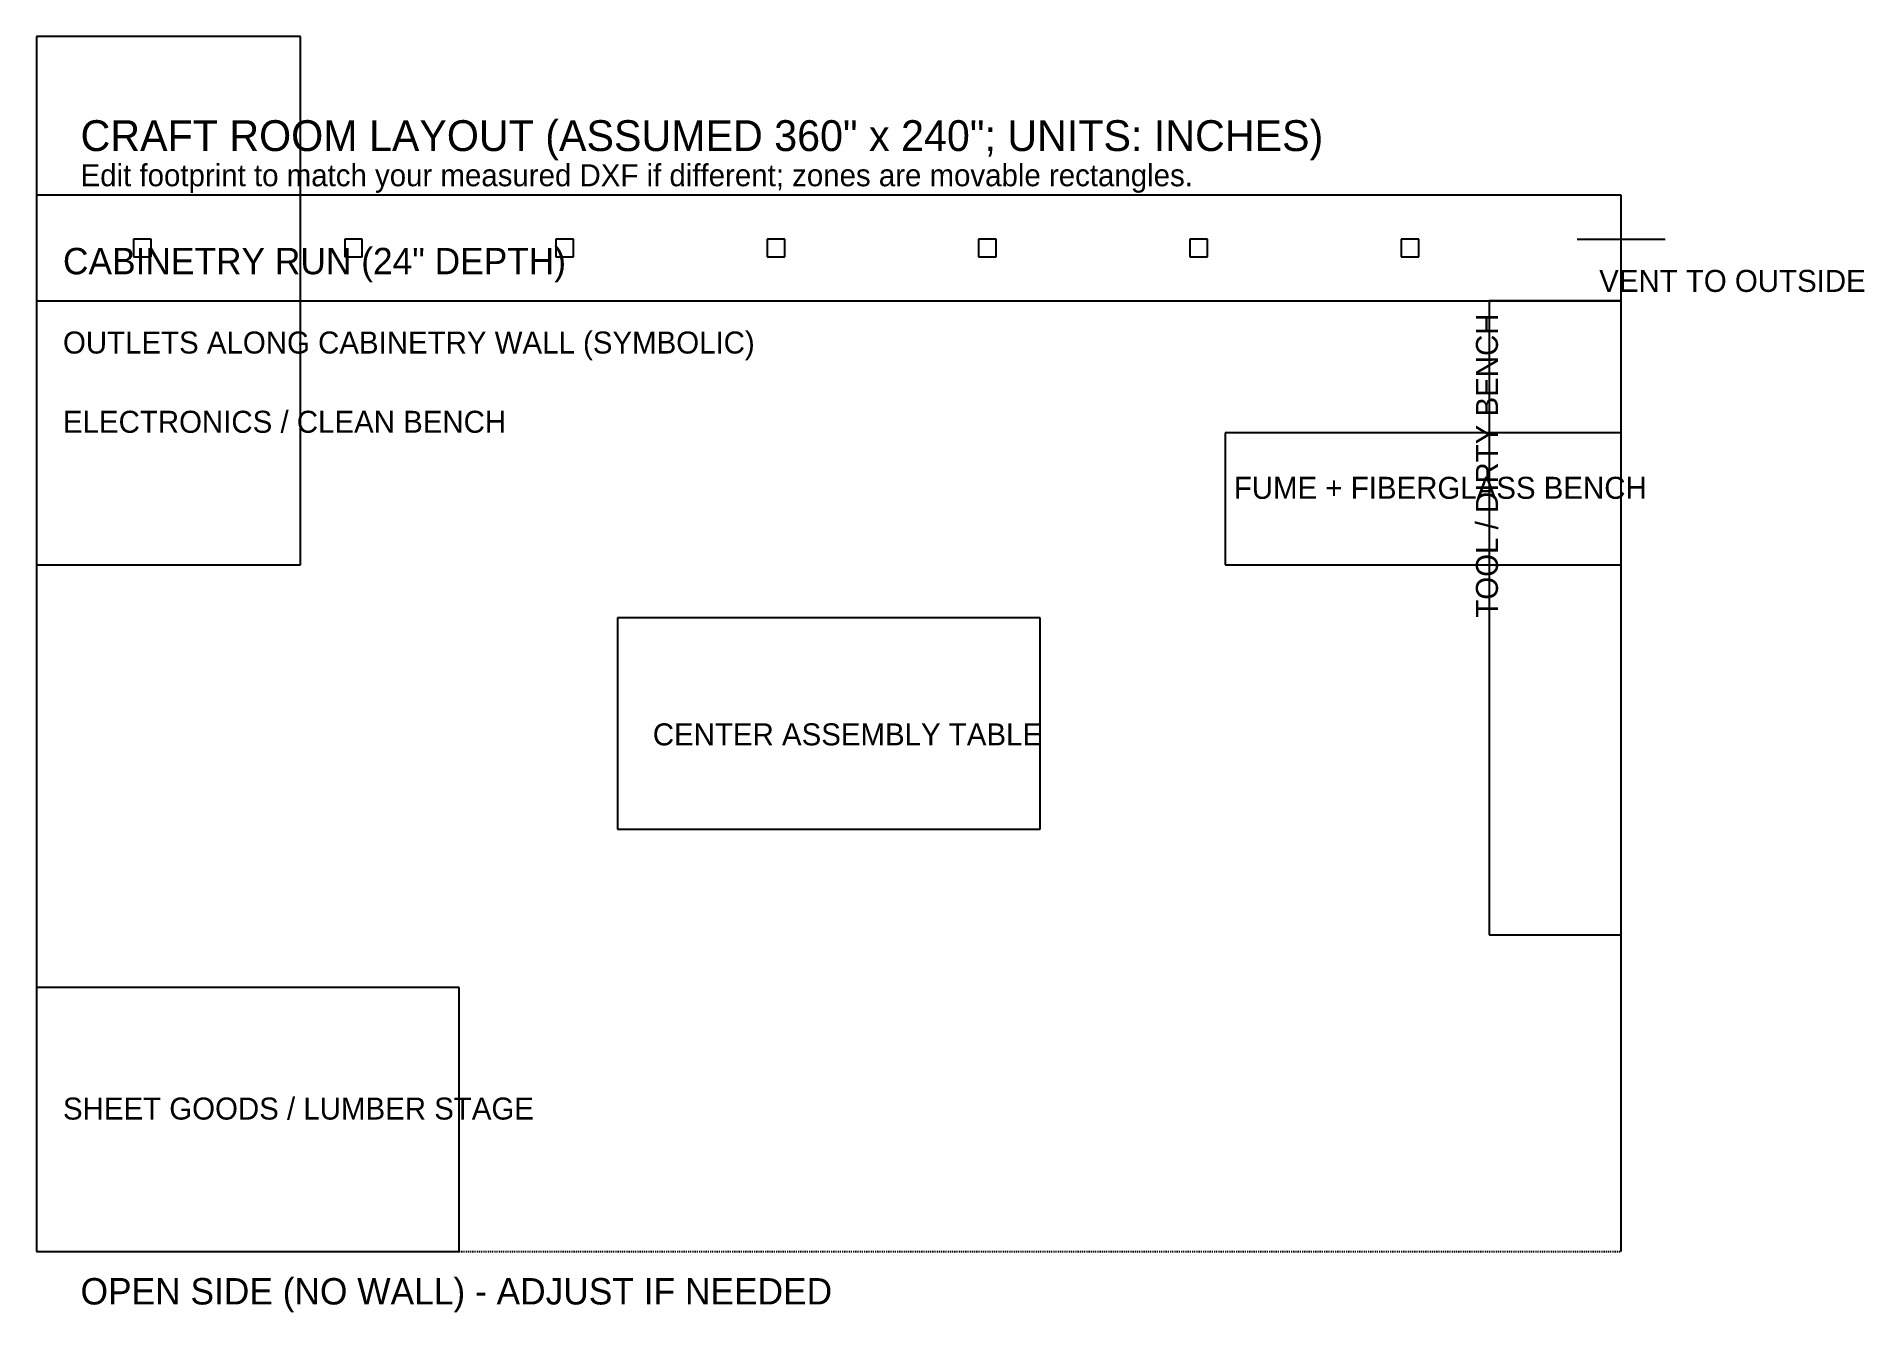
# Model space of a CAD drawing. Header units: inches. Extents: x 0 to 415, y -14 to 276.
import ezdxf

# ---------------------------------------------------------------- set-up
doc = ezdxf.new("R2010")
doc.units = ezdxf.units.IN
doc.linetypes.add('DASHED', pattern=[0.5, 0.25, -0.25])
for name, color, linetype in [('BENCH', 7, 'CONTINUOUS'), ('CABINETRY', 7, 'CONTINUOUS'), ('ELECTRICAL', 7, 'CONTINUOUS'), ('FOOTPRINT', 7, 'CONTINUOUS'), ('NOTES', 7, 'CONTINUOUS'), ('OPEN_EDGE', 7, 'DASHED'), ('STORAGE', 7, 'CONTINUOUS'), ('TABLE', 7, 'CONTINUOUS'), ('VENT', 7, 'CONTINUOUS')]:
    doc.layers.add(name, color=color, linetype=linetype)

msp = doc.modelspace()

# ---------------------------------------------------------------- linework, layer by layer
at = {"layer": 'BENCH'}
for p, q in [((60, 276), (0, 276)), ((0, 276), (0, 156)), ((60, 156), (60, 276)), ((360, 216), (330, 216)), ((330, 216), (330, 72)), ((360, 72), (360, 216)), ((0, 156), (60, 156)), ((330, 72), (360, 72))]:
    msp.add_line(p, q, dxfattribs=at)
at = {"layer": 'CABINETRY'}
for p, q in [((360, 240), (0, 240)), ((0, 240), (0, 216)), ((360, 216), (360, 240)), ((0, 216), (360, 216))]:
    msp.add_line(p, q, dxfattribs=at)
at = {"layer": 'ELECTRICAL'}
for p, q in [((26, 230), (22, 230)), ((22, 230), (22, 226)), ((26, 226), (26, 230)), ((74, 230), (70, 230)), ((70, 230), (70, 226)), ((74, 226), (74, 230)), ((122, 230), (118, 230)), ((118, 230), (118, 226)), ((122, 226), (122, 230)), ((170, 230), (166, 230)), ((166, 230), (166, 226)), ((170, 226), (170, 230)), ((218, 230), (214, 230)), ((214, 230), (214, 226)), ((218, 226), (218, 230)), ((266, 230), (262, 230)), ((262, 230), (262, 226)), ((266, 226), (266, 230)), ((314, 230), (310, 230)), ((310, 230), (310, 226)), ((314, 226), (314, 230)), ((22, 226), (26, 226)), ((70, 226), (74, 226)), ((118, 226), (122, 226)), ((166, 226), (170, 226)), ((214, 226), (218, 226)), ((262, 226), (266, 226)), ((310, 226), (314, 226))]:
    msp.add_line(p, q, dxfattribs=at)
at = {"layer": 'FOOTPRINT'}
for p, q in [((360, 240), (0, 240)), ((0, 240), (0, 0)), ((360, 0), (360, 240))]:
    msp.add_line(p, q, dxfattribs=at)
at = {"layer": 'OPEN_EDGE'}
msp.add_line((0, 0), (360, 0), dxfattribs=at)
at = {"layer": 'STORAGE'}
for p, q in [((96, 60), (0, 60)), ((0, 60), (0, 0)), ((96, 0), (96, 60)), ((0, 0), (96, 0))]:
    msp.add_line(p, q, dxfattribs=at)
at = {"layer": 'TABLE'}
for p, q in [((228, 144), (132, 144)), ((132, 144), (132, 96)), ((228, 96), (228, 144)), ((132, 96), (228, 96))]:
    msp.add_line(p, q, dxfattribs=at)
at = {"layer": 'VENT'}
for p, q in [((350, 230), (370, 230)), ((360, 186), (270, 186)), ((270, 186), (270, 156)), ((360, 156), (360, 186)), ((270, 156), (360, 156))]:
    msp.add_line(p, q, dxfattribs=at)

# ---------------------------------------------------------------- texts
at = {"layer": 'BENCH'}
msp.add_text('TOOL / DIRTY BENCH', height=5, rotation=90, dxfattribs=at).set_placement((332, 144))
msp.add_text('ELECTRONICS / CLEAN BENCH', height=5, dxfattribs=at).set_placement((6, 186))
at = {"layer": 'CABINETRY'}
msp.add_text('CABINETRY RUN (24" DEPTH)', height=6, dxfattribs=at).set_placement((6, 222))
at = {"layer": 'ELECTRICAL'}
msp.add_text('OUTLETS ALONG CABINETRY WALL (SYMBOLIC)', height=5, dxfattribs=at).set_placement((6, 204))
at = {"layer": 'NOTES'}
for s, height, p in [('CRAFT ROOM LAYOUT (ASSUMED 360" x 240"; UNITS: INCHES)', 7, (10, 250)), ('Edit footprint to match your measured DXF if different; zones are movable rectangles.', 5, (10, 242)), ('OPEN SIDE (NO WALL) - ADJUST IF NEEDED', 6, (10, -12))]:
    msp.add_text(s, height=height, dxfattribs=at).set_placement(p)
at = {"layer": 'STORAGE'}
msp.add_text('SHEET GOODS / LUMBER STAGE', height=5, dxfattribs=at).set_placement((6, 30))
at = {"layer": 'TABLE'}
msp.add_text('CENTER ASSEMBLY TABLE', height=5, dxfattribs=at).set_placement((140, 115))
at = {"layer": 'VENT'}
for s, p in [('VENT TO OUTSIDE', (355, 218)), ('FUME + FIBERGLASS BENCH', (272, 171))]:
    msp.add_text(s, height=5, dxfattribs=at).set_placement(p)

doc.saveas('drawing.dxf')
